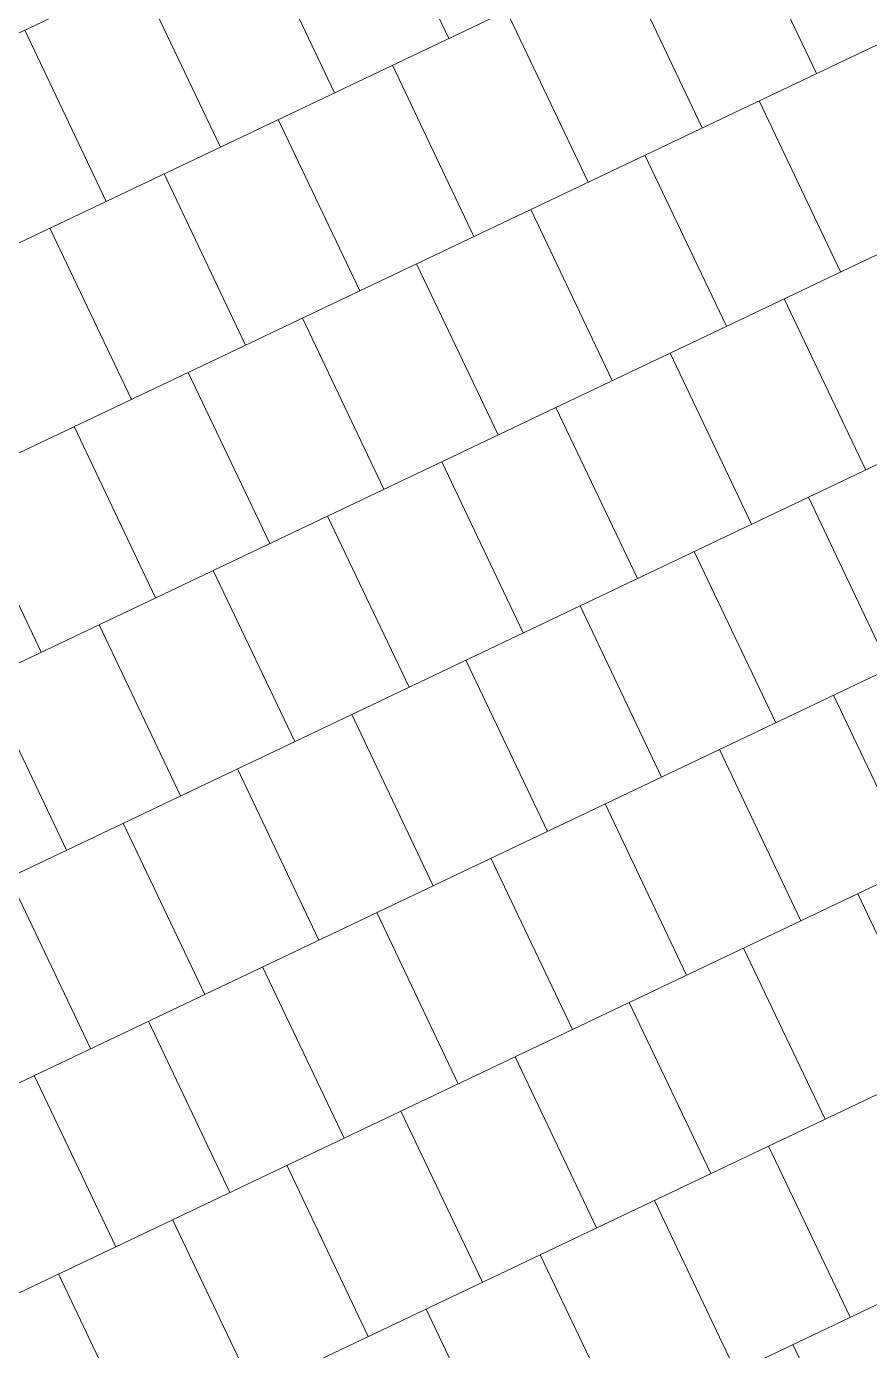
# Model space of a CAD drawing. Header units: metres. Extents: x 678805 to 1359287, y 2747329 to 5497370.
# Drawn here: x 679656.995 to 679659.661, y 2748565.815 to 2748570.005 of the extents above; entities that cross this region are included whole.
import ezdxf

# ---------------------------------------------------------------- set-up
doc = ezdxf.new("R2010")
doc.units = ezdxf.units.M
doc.layers.add('00_XREF_MON_HSC_PAVEMENT', color=7, linetype='Continuous')
doc.layers.add('XREF_MON_HSC_PAVEMENT$0$02-L-Joints-Paviment_07_Precast Concrete Blocks 60X40', color=7, linetype='Continuous', lineweight=5, true_color=0x999999)
doc.layers.add('XREF_MON_HSC_PAVEMENT$0$03-TR-Pavement_07_Precast Concrete Blocks 60X40', color=7, linetype='Continuous', lineweight=5, true_color=0x999999)

# ---------------------------------------------------------------- blocks, each defined once
blk = doc.blocks.new('XREF_MON_HSC_PAVEMENT')
at = {"layer": 'XREF_MON_HSC_PAVEMENT$0$02-L-Joints-Paviment_07_Precast Concrete Blocks 60X40'}
for points in [[(679658.3306, 2748569.9674), (679658.0727, 2748570.5092)], [(679659.4936, 2748569.8564), (679659.2358, 2748570.3982)], [(679657.9694, 2748569.7956), (679657.7116, 2748570.3374)], [(679659.1324, 2748569.6846), (679658.8746, 2748570.2263)], [(679657.6082, 2748569.6237), (679657.3504, 2748570.1655)], [(679658.7712, 2748569.5127), (679658.5134, 2748570.0545)], [(679657.247, 2748569.4518), (679656.9892, 2748569.9936)], [(679658.41, 2748569.3408), (679658.1522, 2748569.8826)], [(679659.5701, 2748569.2283), (679659.3123, 2748569.7701)], [(679658.0488, 2748569.1689), (679657.791, 2748569.7107)], [(679659.2089, 2748569.0565), (679658.9511, 2748569.5983)], [(679657.6876, 2748568.9971), (679657.4298, 2748569.5388)], [(679658.8477, 2748568.8846), (679658.5899, 2748569.4264)], [(679657.3265, 2748568.8252), (679657.0686, 2748569.367)], [(679658.4865, 2748568.7127), (679658.2287, 2748569.2545)], [(679659.6495, 2748568.6017), (679659.3917, 2748569.1435)], [(679658.1253, 2748568.5408), (679657.8675, 2748569.0826)], [(679659.2883, 2748568.4298), (679659.0305, 2748568.9716)], [(679657.7641, 2748568.369), (679657.5063, 2748568.9107)], [(679658.9271, 2748568.2579), (679658.6693, 2748568.7997)], [(679657.4029, 2748568.1971), (679657.1451, 2748568.7389)], [(679658.566, 2748568.0861), (679658.3081, 2748568.6279)], [(679657.0417, 2748568.0252), (679656.7839, 2748568.567)], [(679659.726, 2748567.9736), (679659.4682, 2748568.5154)], [(679658.2048, 2748567.9142), (679657.947, 2748568.456)], [(679659.3648, 2748567.8017), (679659.107, 2748568.3435)], [(679657.8436, 2748567.7423), (679657.5858, 2748568.2841)], [(679659.0036, 2748567.6299), (679658.7458, 2748568.1716)], [(679657.4824, 2748567.5704), (679657.2246, 2748568.1122)], [(679658.6424, 2748567.458), (679658.3846, 2748567.9998)], [(679657.1212, 2748567.3986), (679656.8634, 2748567.9403)], [(679659.8055, 2748567.347), (679659.5476, 2748567.8887)], [(679658.2812, 2748567.2861), (679658.0234, 2748567.8279)], [(679659.4443, 2748567.1751), (679659.1865, 2748567.7169)], [(679657.92, 2748567.1142), (679657.6622, 2748567.656)], [(679659.0831, 2748567.0032), (679658.8253, 2748567.545)], [(679657.5589, 2748566.9423), (679657.301, 2748567.4841)], [(679658.7219, 2748566.8313), (679658.4641, 2748567.3731)], [(679657.1977, 2748566.7705), (679656.9399, 2748567.3123)], [(679659.8819, 2748566.7189), (679659.6241, 2748567.2607)], [(679658.3607, 2748566.6595), (679658.1029, 2748567.2012)], [(679659.5207, 2748566.547), (679659.2629, 2748567.0888)], [(679657.9995, 2748566.4876), (679657.7417, 2748567.0294)], [(679659.1596, 2748566.3751), (679658.9017, 2748566.9169)], [(679657.6383, 2748566.3157), (679657.3805, 2748566.8575)], [(679658.7984, 2748566.2032), (679658.5405, 2748566.745)], [(679657.2771, 2748566.1438), (679657.0193, 2748566.6856)], [(679658.4372, 2748566.0314), (679658.1794, 2748566.5731)], [(679659.6002, 2748565.9203), (679659.3424, 2748566.4621)], [(679658.076, 2748565.8595), (679657.8182, 2748566.4013)], [(679659.239, 2748565.7485), (679658.9812, 2748566.2903)], [(679657.7148, 2748565.6876), (679657.457, 2748566.2294)], [(679658.8778, 2748565.5766), (679658.62, 2748566.1184)], [(679657.3536, 2748565.5157), (679657.0958, 2748566.0575)], [(679658.5166, 2748565.4047), (679658.2588, 2748565.9465)], [(679659.6767, 2748565.2923), (679659.4189, 2748565.834)]]:
    blk.add_lwpolyline(points, dxfattribs=at)
at = {"layer": 'XREF_MON_HSC_PAVEMENT$0$03-TR-Pavement_07_Precast Concrete Blocks 60X40'}
for p, q in [((679648.318, 2748565.8673), (679668.1605, 2748575.3096)), ((679648.5765, 2748565.3259), (679668.4797, 2748574.797)), ((679648.8351, 2748564.7845), (679668.7989, 2748574.2845)), ((679649.0937, 2748564.243), (679669.1181, 2748573.7719)), ((679649.3522, 2748563.7016), (679669.4373, 2748573.2593)), ((679649.6108, 2748563.1602), (679669.7565, 2748572.7468)), ((679649.8693, 2748562.6187), (679670.0757, 2748572.2342)), ((679650.1279, 2748562.0773), (679670.3949, 2748571.7216)), ((679650.3864, 2748561.5359), (679670.7141, 2748571.209))]:
    blk.add_line(p, q, dxfattribs=at)

msp = doc.modelspace()

# ---------------------------------------------------------------- block references
at = {"layer": '00_XREF_MON_HSC_PAVEMENT'}
msp.add_blockref('XREF_MON_HSC_PAVEMENT', (0, 0), dxfattribs=at)

doc.saveas('drawing.dxf')
